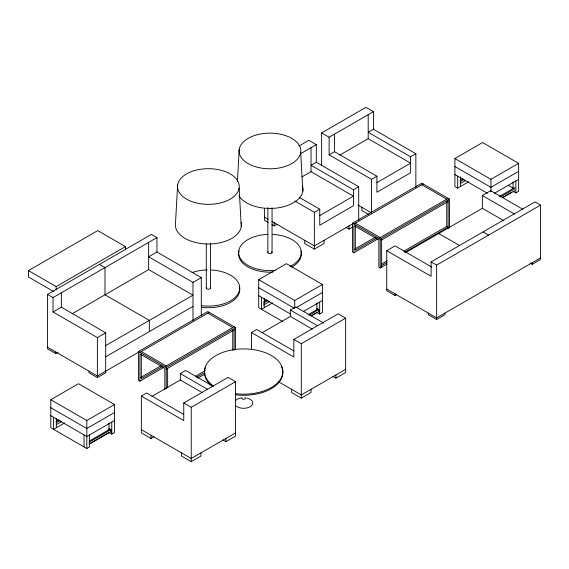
<?xml version="1.0" encoding="UTF-8"?>
<svg xmlns="http://www.w3.org/2000/svg" width="569" height="569" viewBox="0 0 569 569"><rect width="100%" height="100%" fill="white"/><g stroke="black" fill="none" stroke-linecap="round" stroke-linejoin="round"><path stroke-width="0.85" d="M177.635 184.889L175.494 223.176A33.023 19.069 0 0 0 208.965 243.98A33.023 19.069 0 0 0 241.142 222.5M237.408 181.532L239.208 149.341M53.849 291.662L28.45 276.996L28.45 270.595L97.726 230.601L125.436 246.597L125.436 249.798M298.889 146.055L308.825 140.323L316.307 144.64L316.307 162.236L358.705 186.717L358.705 220.317M321.641 165.579L321.641 132.918L365.981 107.321L373.456 111.638L373.456 129.241L415.861 153.722L415.861 187.322M28.45 270.595L56.16 286.598L125.436 246.597M58.081 352.282L55.812 353.591L47.497 348.79L47.497 294.393L151.418 234.4L156.959 237.6L156.959 251.996L201.298 277.601L201.298 315.119M301.086 153.424L316.307 144.64M321.641 132.918L329.124 137.243L373.456 111.638M47.497 294.393L53.038 297.594L156.959 237.6M53.038 297.594L53.038 311.997L61.352 307.196L105.692 332.794L105.692 372.795L97.377 377.588L89.063 372.795L89.063 371.194M156.959 251.996L148.644 256.797L192.983 282.395L201.298 277.601M316.307 162.236L311.037 165.28L353.441 189.762L358.705 186.717M329.124 137.243L329.124 154.839L334.508 151.724L376.913 176.205L376.913 192.208L410.59 172.763L410.59 156.76L368.193 132.278L373.456 129.241M301.855 176.98L311.037 171.682L353.441 196.156L319.757 215.601M339.871 155.031L368.193 138.68L410.59 163.161L376.913 182.606M72.078 313.803L148.644 269.599L192.983 295.197L105.692 345.596M271.946 224.627L274.187 225.914L277.174 224.193M53.038 311.997L97.377 337.595L105.692 332.794M294.678 200.949L314.365 212.315L319.757 209.207L319.757 225.203L353.441 205.758L353.441 189.762M329.124 154.839L371.521 179.32L376.913 176.205M410.59 156.76L415.861 153.722M105.692 356.791L192.983 306.399M468.856 181.675L457.675 188.126L454.901 186.532L454.901 158.531L482.612 142.535L518.636 163.331L518.636 191.326L515.87 192.927L513.096 191.326M377.78 238.987L353.918 252.764L352.531 251.96L352.531 223.162L421.807 183.168L449.524 199.164L449.524 227.963M352.737 223.759L314.365 245.915L271.946 221.426M353.918 223.966L423.194 183.965M89.589 434.915L89.589 446.914L86.815 448.514L50.79 427.717L50.79 399.723L78.501 383.719L114.525 404.516L114.525 432.518L111.759 434.119L108.985 432.518L89.113 443.991M282.821 321.599L258.71 307.68L258.71 279.678L286.427 263.682L322.452 284.479L322.452 312.473L319.678 314.074L316.905 312.473L311.556 315.567M304.671 240.317L304.671 243.518L314.365 249.115L324.067 243.518L324.067 240.317M346.023 227.394L349.003 229.115L352.737 226.96M163.772 367.354L139.91 381.13L138.53 380.334L138.53 351.535L207.806 311.535L235.516 327.538L235.516 349.437M138.616 352.183L97.377 375.988L47.497 347.197M139.91 352.332L209.193 312.338M460.029 180.608L463.024 178.879M460.236 181.596L463.977 179.434M460.236 183.574L465.47 180.544M55.961 421.629L58.998 419.872M263.888 301.584L266.925 299.827M354.679 249.122L375.32 237.209M56.267 422.675L60.058 420.484M263.426 303.071L267.978 300.439M376.706 238.006L355.305 250.367L355.305 225.651M56.267 424.652L61.58 421.586M263.426 305.048L269.5 301.542M378.854 238.361L448.137 198.368M140.678 377.489L161.319 365.575M352.531 223.162L380.241 239.165L449.524 199.164M64.745 422.867L53.564 429.318L53.564 417.319M272.665 302.822L261.484 309.28L261.484 297.274M381.628 239.962L448.137 201.568M162.706 366.372L141.297 378.734L141.297 354.018M164.854 366.735L234.129 326.734M454.901 158.531L490.926 179.327L518.636 163.331M138.53 351.535L166.24 367.531L235.516 327.538M166.24 369.132L235.516 329.138M50.79 399.723L86.815 420.519L114.525 404.516M258.71 279.678L294.735 300.475L322.452 284.479M518.636 171.333L490.926 187.329L454.901 166.532M396.579 294.628L395.064 295.503L386.749 290.702L386.749 250.701L395.064 245.908L431.757 267.089M405.782 252.515L482.356 208.311L482.356 195.508L490.67 190.707L522.776 209.243M154.043 436.757L151.062 438.479L141.361 432.881L141.361 396.081L146.624 393.037L183.73 414.46M151.987 396.344L180.309 379.992L180.309 373.591L185.7 370.483L212.955 386.223M251.427 349.338L251.427 332.538L256.69 329.494L293.796 350.917M262.053 332.801L290.375 316.449L290.375 310.048L295.766 306.94L323.782 323.114M114.525 412.518L86.815 428.521L50.79 407.717M296.278 307.587L322.452 292.48M494.461 193.289L518.636 179.327M381.771 263.881L387.126 260.794M403.94 251.078L446.75 226.362L448.137 227.166L404.559 252.323M499.504 196.362L514.682 187.599M381.628 265.559L386.977 262.473M500.564 196.974L514.988 188.645M114.525 420.519L86.815 436.515L50.79 415.719M303.626 311.343L322.452 300.475M353.918 252.764L353.918 225.566L378.854 239.962L378.854 267.16L380.241 267.963L386.977 264.073M502.391 197.507L503.921 196.625M505.45 195.743L510.806 192.656M502.84 197.635L514.988 190.622M195.288 376.358L205.224 370.625M196.675 377.162L204.321 372.745M197.799 378.108L205.494 373.669M88.984 441.224L109.945 429.126M308.135 314.7L317.865 309.081M89.191 442.213L110.898 429.673L110.898 431.651L89.191 444.19M309.088 315.254L318.825 309.636L318.825 311.613L311.335 315.93M141.361 396.081L183.759 420.562L183.759 402.959L228.098 377.361L235.58 381.678L235.58 436.082L225.879 441.679L222.899 439.958M251.427 332.538L293.824 357.012L293.824 339.416L338.164 313.818L345.646 318.135L345.646 372.531L335.945 378.129L332.957 376.408M386.749 250.701L431.089 276.306L431.089 261.904L535.009 201.91L540.55 205.11L540.55 259.507L532.235 264.308L529.967 262.999M431.089 261.904L436.636 265.104L540.55 205.11M183.759 402.959L191.241 407.283L235.58 381.678M293.824 339.416L301.307 343.733L345.646 318.135M235.58 432.881L191.241 458.479L141.361 429.68M345.646 369.331L301.307 394.929L278.654 381.849M540.55 257.906L436.636 317.9L386.749 289.102M428.322 313.099L428.322 314.7L436.636 319.501L444.944 314.7L444.944 313.099M181.539 452.874L181.539 456.075L191.241 461.679L200.942 456.075L200.942 452.874M291.605 389.331L291.605 392.532L301.307 398.129L311.008 392.532L311.008 389.331M508.245 185.33L513.579 188.41M454.901 174.527L487.391 193.289M482.356 195.508L514.461 214.044M482.356 208.311L503.764 220.665M421.807 184.769L446.75 199.164M483.053 231.903L488.593 235.104M438.713 233.503L459.354 245.424M358.015 205.117L371.521 212.92L371.521 179.32M368.541 214.392L361.82 210.516L361.82 207.315M355.305 223.162L380.241 237.565M299.315 197.4L319.757 209.207M264.485 217.116L268.219 219.271M268.219 222.472L264.485 220.317L264.485 208.29M316.905 308.526L319.678 310.126M318.825 311.613L319.678 312.104M258.71 287.679L293.974 308.035M290.375 310.048L317.63 325.788M258.71 295.674L290.446 313.996M290.375 316.449L312.331 329.124M207.806 313.135L232.742 327.538M99.461 264.4L105.002 267.601L105.002 294.799L149.341 320.397L149.341 331.592M180.309 373.591L207.564 389.331M141.297 351.535L166.24 365.931M180.309 379.992L202.265 392.674M108.985 428.571L111.759 430.171M110.898 431.651L111.759 432.148M300.702 152.599A30.882 17.831 0 0 1 252.138 165.529A30.882 17.831 0 0 1 257.024 134.782A30.882 17.831 0 0 1 300.702 152.599L302.843 191.113M239.136 188.147A30.882 17.831 0 0 1 190.565 201.077A30.882 17.831 0 0 1 195.452 170.33A30.882 17.831 0 0 1 239.136 188.147L241.27 226.661M532.235 262.707L532.235 264.308M515.87 180.928L515.87 192.927M513.096 181.902L513.096 188.759M490.926 179.327L490.926 191.774M460.442 176.945L460.442 186.532M457.675 176.127L457.675 188.126M448.137 199.968L448.137 228.766M446.75 201.646L446.75 226.362M436.636 265.104L436.636 319.501M395.064 293.903L395.064 295.503M381.628 238.361L381.628 267.16M380.241 239.165L380.241 267.963M368.193 114.682L368.193 138.68M349.003 225.914L349.003 229.115M335.945 374.935L335.945 378.129M334.508 134.128L334.508 151.724M319.678 302.075L319.678 314.074M316.905 302.893L316.905 309.849M314.365 212.315L314.365 249.115M311.037 147.677L311.037 171.682M301.307 343.733L301.307 398.129M294.735 300.475L294.735 308.476M274.187 222.714L274.187 225.914M272.06 207.756L272.06 252.579M267.85 207.536L267.85 252.352M264.258 298.248L264.258 307.68M234.129 329.935L234.129 350.241M232.742 330.02L232.742 350.319M225.879 438.479L225.879 441.679M210.487 243.304L210.487 288.127M206.284 243.959L206.284 287.9M192.983 282.395L192.983 320.795M191.241 407.283L191.241 461.679M167.627 368.335L167.627 387.752M166.24 367.531L166.24 388.556M164.854 389.388L164.854 368.335L139.91 353.932L139.91 381.13M151.062 435.278L151.062 438.479M148.644 242.401L148.644 269.599M111.759 422.12L111.759 434.119M108.985 422.931L108.985 429.887M97.377 337.595L97.377 377.588M86.815 420.519L86.815 448.514M84.048 434.915L84.048 446.914M61.352 292.793L61.352 307.196M56.331 418.293L56.331 427.717M56.16 286.598L56.16 289.792M55.812 351.991L55.812 353.591M213.631 386.088A39.19 22.625 0 0 1 228.646 350.639A39.19 22.625 0 0 1 282.686 369.573A39.19 22.625 0 0 1 235.153 393.627M281.499 366.785A39.19 22.625 0 0 1 235.153 394.73M212.209 386.152A39.19 22.625 0 0 1 205.437 367.602M244.933 397.496A1.828 1.053 0 0 1 245.047 398.919A1.828 1.053 0 0 1 242.6 399.104A1.828 1.053 0 0 1 242.067 397.71M246.768 398.087A9.132 5.27 0 0 1 250.644 406.43A9.132 5.27 0 0 1 235.737 405.676M235.737 400.405A9.132 5.27 0 0 1 241.284 397.944M210.302 287.501A2.112 1.216 0 0 1 208.19 289.23A2.112 1.216 0 0 1 206.661 287.309M239.286 286.548A31.352 18.101 0 0 1 201.469 307.267M211.248 269.991A31.352 18.101 0 0 1 239.35 290.844A31.352 18.101 0 0 1 201.469 305.667M192.045 272.565A31.352 18.101 0 0 1 207.152 269.926M300.852 251A31.352 18.101 0 0 1 291.534 267.195M272.836 272.089A31.352 18.101 0 0 1 239.101 250.851M272.821 234.442A31.352 18.101 0 0 1 299.899 247.095A31.352 18.101 0 0 1 290.005 266.384M275.268 270.303A31.352 18.101 0 0 1 238.824 254.599A31.352 18.101 0 0 1 267.899 234.407M271.577 251.683A2.112 1.216 0 0 1 271.441 253.333A2.112 1.216 0 0 1 268.589 253.397A2.112 1.216 0 0 1 268.234 251.761M302.502 186.141A33.023 19.069 0 0 1 278.568 207.777A33.023 19.069 0 0 1 239.016 196.042"/></g></svg>
